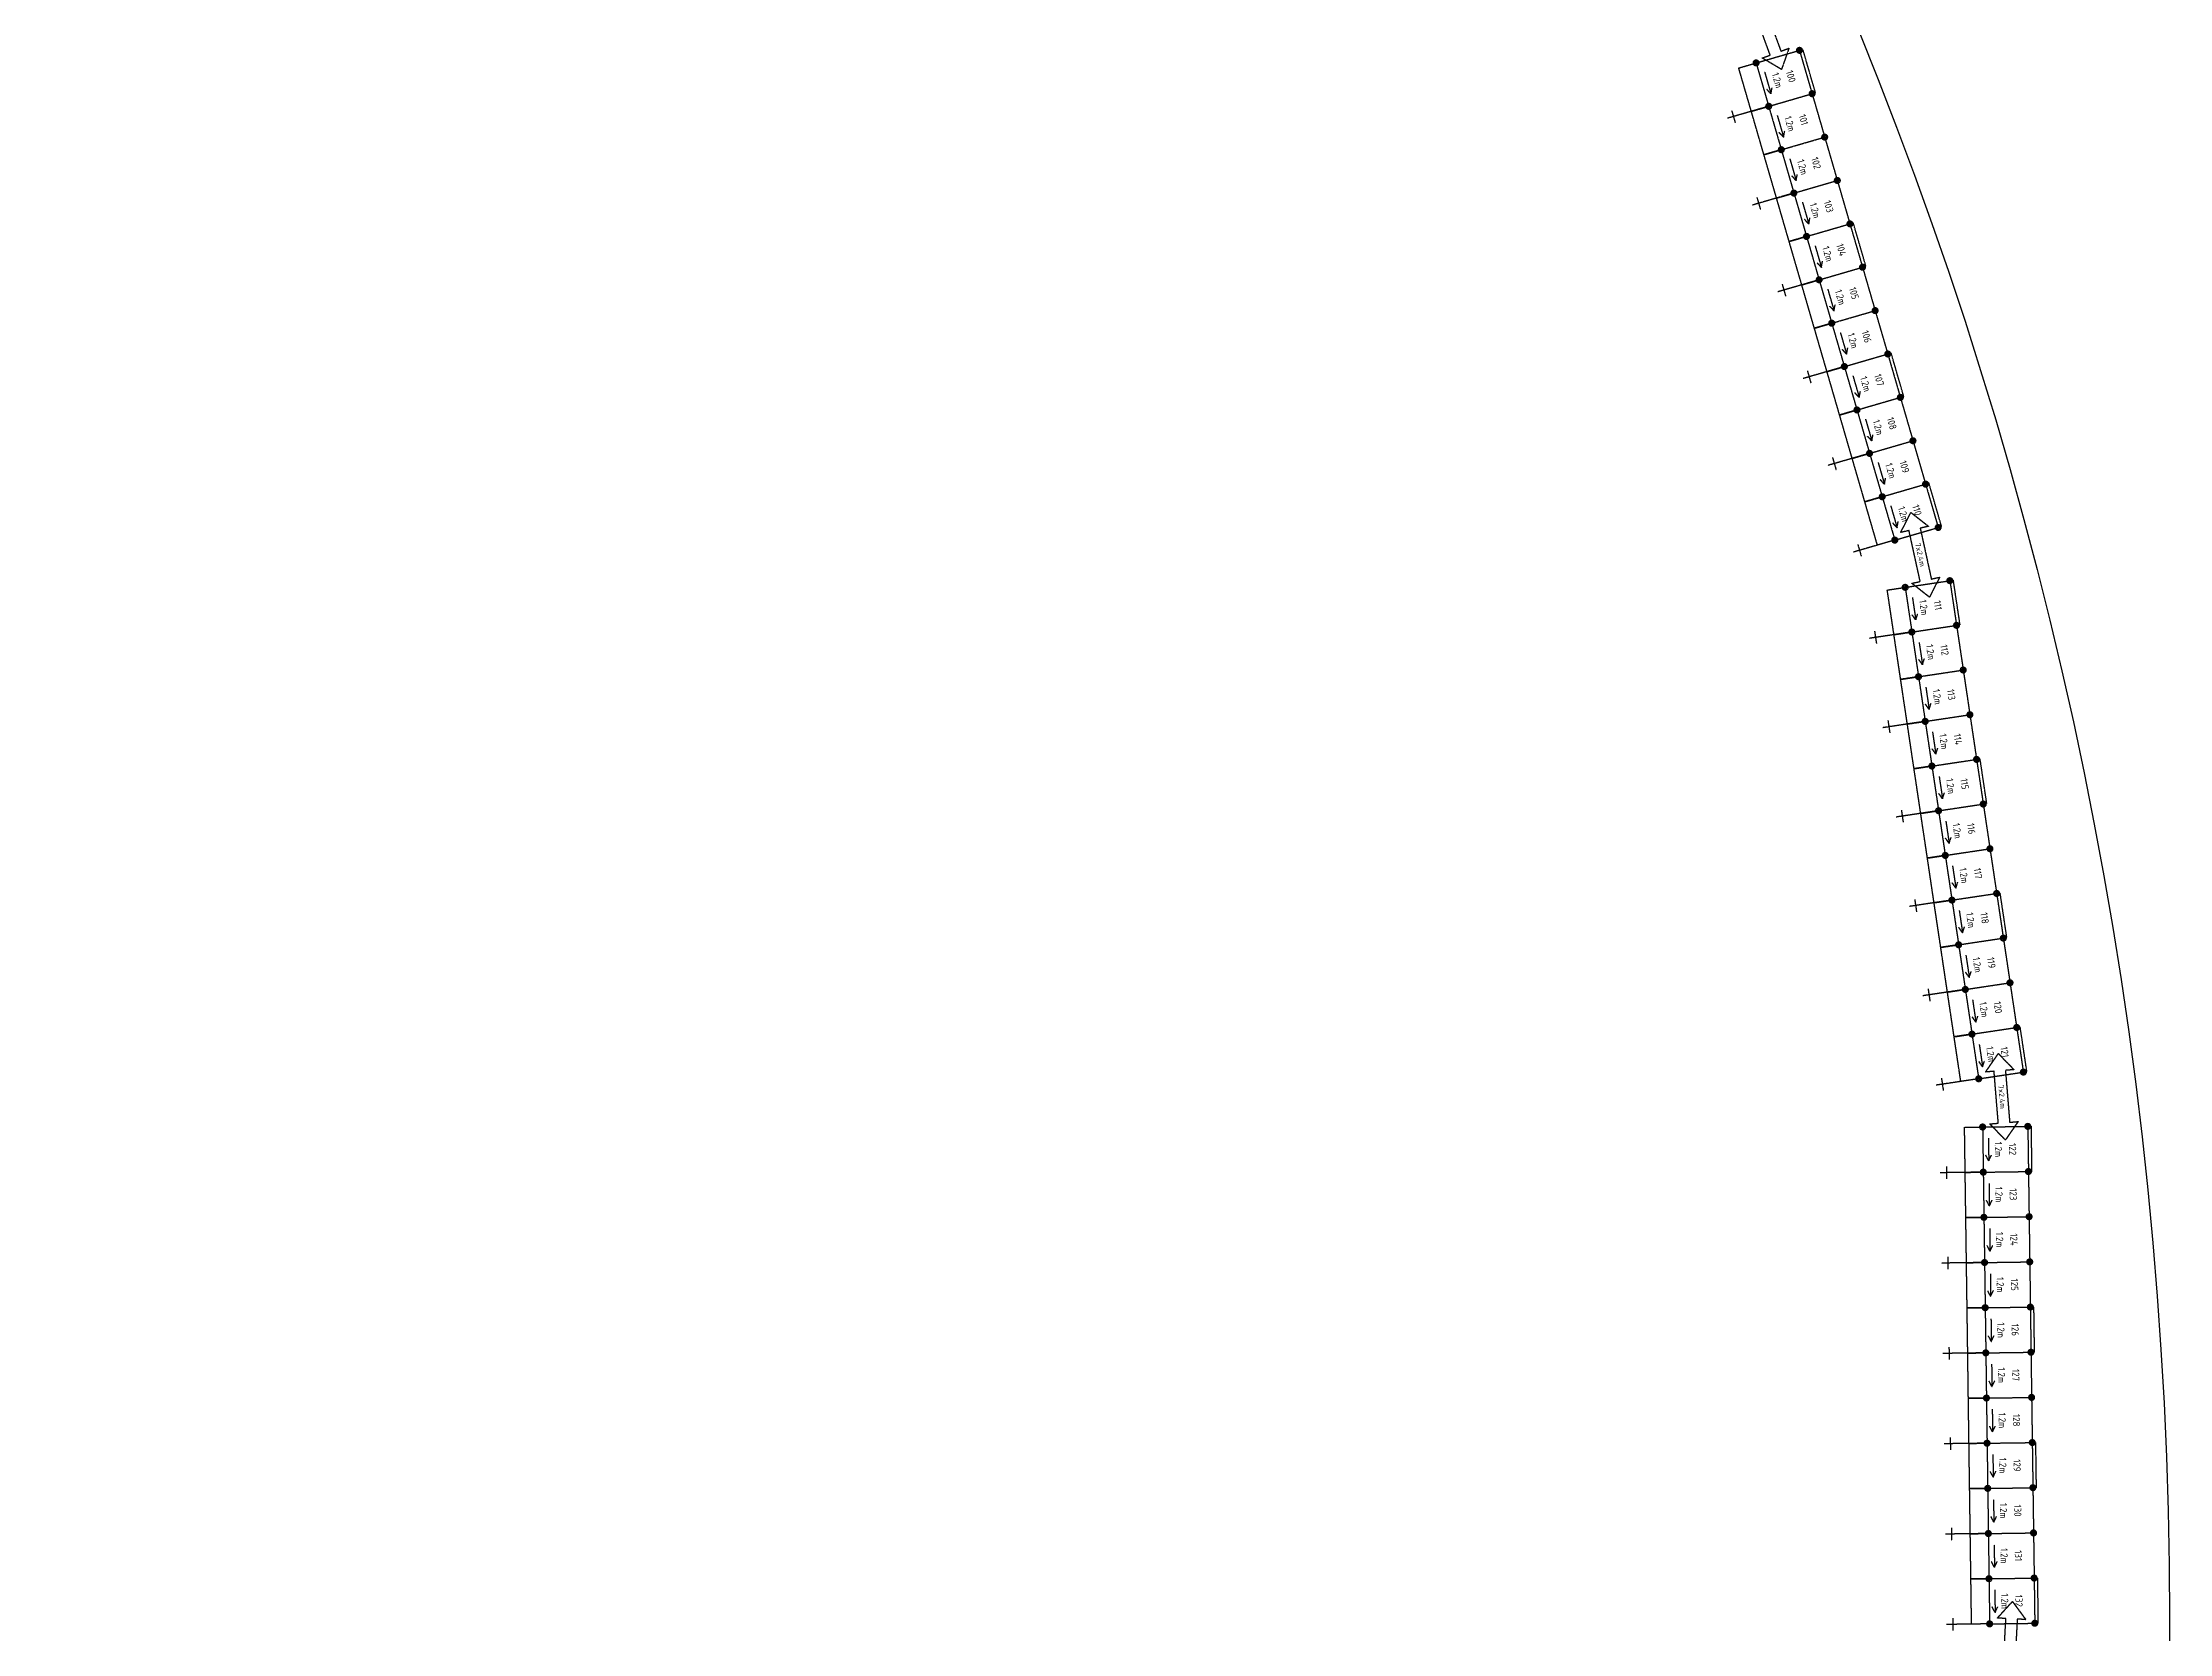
# Model space of a CAD drawing. Header units: millimetres. Extents: x -104667 to 131446, y -104429 to 134339.
# Drawn here: x 71659 to 131446, y 13225 to 57951 of the extents above; entities that cross this region are included whole.
import ezdxf
from ezdxf.enums import TextEntityAlignment as Align

# ---------------------------------------------------------------- set-up
doc = ezdxf.new("R2010")
doc.units = ezdxf.units.MM
doc.linetypes.add('KwikScaf_DASHED', pattern=[3.75, 2.5, -1.25])
doc.linetypes.add('KwikScaf_Line', pattern=[1, 1, 0])
doc.layers.get('0').update_dxf_attribs({"linetype": 'CONTINUOUS'})
doc.layers.add('KwikScaf Schematic', color=7, linetype='CONTINUOUS')
doc.styles.add('KwikScaf ISO', font='isocp.shx')

msp = doc.modelspace()

# ---------------------------------------------------------------- linework, layer by layer
msp.add_circle((13389, 13628), 118057)
at = {"layer": 'KwikScaf Schematic', "color": 3, "linetype": 'KwikScaf_Line'}
for p, q in [((120223, 57598), (119720, 58973)), ((120021, 59082), (120523, 57708)), ((119997, 57516), (120223, 57598)), ((120540, 57195), (119997, 57516)), ((120523, 57708), (120749, 57791)), ((120749, 57791), (120540, 57195)), ((123892, 44178), (124178, 44740)), ((124178, 44740), (124673, 44350)), ((124673, 44350), (124439, 44298)), ((124439, 44298), (124752, 42869)), ((124126, 44230), (123892, 44178)), ((124439, 42801), (124126, 44230)), ((124205, 42749), (124439, 42801)), ((124700, 42358), (124205, 42749)), ((124986, 42921), (124700, 42358)), ((124752, 42869), (124986, 42921)), ((126277, 29010), (126636, 29529)), ((126636, 29529), (127074, 29075)), ((126516, 29029), (126277, 29010)), ((126635, 27571), (126516, 29029)), ((127074, 29075), (126835, 29055)), ((126835, 29055), (126954, 27597)), ((126396, 27551), (126635, 27571)), ((126835, 27098), (126396, 27551)), ((127193, 27617), (126835, 27098)), ((126954, 27597), (127193, 27617)), ((126608, 13658), (127033, 14124)), ((127033, 14124), (127407, 13616)), ((126848, 13645), (126608, 13658)), ((126770, 12185), (126848, 13645)), ((127167, 13629), (127090, 12168)), ((127407, 13616), (127167, 13629))]:
    msp.add_line(p, q, dxfattribs=at)
at = {"layer": 'KwikScaf Schematic', "color": 1, "linetype": 'KwikScaf_Line'}
for p, q in [((119826, 57378), (121045, 57732)), ((121045, 57732), (121400, 56513)), ((119338, 57236), (119826, 57378)), ((119693, 56017), (119338, 57236)), ((119826, 57378), (120180, 56158)), ((120067, 57117), (120244, 56508)), ((120244, 56508), (120124, 56638)), ((120180, 56158), (121400, 56513)), ((120244, 56508), (120276, 56682)), ((121400, 56513), (121754, 55293)), ((119693, 56017), (119020, 55821)), ((119140, 56038), (119237, 55702)), ((120180, 56158), (119693, 56017)), ((119693, 56017), (120180, 56158)), ((120047, 54797), (119693, 56017)), ((120180, 56158), (120535, 54939)), ((120422, 55898), (120599, 55288)), ((120599, 55288), (120478, 55418)), ((120535, 54939), (121754, 55293)), ((120599, 55288), (120631, 55463)), ((121754, 55293), (122109, 54074)), ((120535, 54939), (120047, 54797)), ((120047, 54797), (120535, 54939)), ((120402, 53578), (120047, 54797)), ((120535, 54939), (120889, 53719)), ((120776, 54678), (120953, 54068)), ((120953, 54068), (120833, 54199)), ((120889, 53719), (122109, 54074)), ((120953, 54068), (120985, 54243)), ((122109, 54074), (122463, 52854)), ((120402, 53578), (119729, 53382)), ((119849, 53599), (119946, 53263)), ((120889, 53719), (120402, 53578)), ((120402, 53578), (120889, 53719)), ((120756, 52358), (120402, 53578)), ((120889, 53719), (121244, 52500)), ((121130, 53459), (121308, 52849)), ((121308, 52849), (121187, 52979)), ((121244, 52500), (122463, 52854)), ((121308, 52849), (121340, 53024)), ((122463, 52854), (122818, 51635)), ((121244, 52500), (120756, 52358)), ((120756, 52358), (121244, 52500)), ((121111, 51138), (120756, 52358)), ((121244, 52500), (121598, 51280)), ((121485, 52239), (121662, 51629)), ((121662, 51629), (121542, 51760)), ((121598, 51280), (122818, 51635)), ((121662, 51629), (121694, 51804)), ((122818, 51635), (123172, 50415)), ((121111, 51138), (120438, 50943)), ((120558, 51160), (120655, 50824)), ((121598, 51280), (121111, 51138)), ((121111, 51138), (121598, 51280)), ((121465, 49919), (121111, 51138)), ((121598, 51280), (121953, 50061)), ((121839, 51020), (122017, 50410)), ((122017, 50410), (121896, 50540)), ((121953, 50061), (123172, 50415)), ((122017, 50410), (122049, 50585)), ((123172, 50415), (123527, 49196)), ((121953, 50061), (121465, 49919)), ((121465, 49919), (121953, 50061)), ((121820, 48699), (121465, 49919)), ((121953, 50061), (122307, 48841)), ((122194, 49800), (122371, 49190)), ((122371, 49190), (122251, 49321)), ((122307, 48841), (123527, 49196)), ((122371, 49190), (122403, 49365)), ((123527, 49196), (123881, 47976)), ((121820, 48699), (121147, 48504)), ((121267, 48721), (121364, 48385)), ((122307, 48841), (121820, 48699)), ((121820, 48699), (122307, 48841)), ((122174, 47480), (121820, 48699)), ((122307, 48841), (122662, 47622)), ((122548, 48581), (122726, 47971)), ((122726, 47971), (122605, 48101)), ((122662, 47622), (123881, 47976)), ((122726, 47971), (122758, 48145)), ((123881, 47976), (124236, 46757)), ((122662, 47622), (122174, 47480)), ((122174, 47480), (122662, 47622)), ((122528, 46260), (122174, 47480)), ((122662, 47622), (123016, 46402)), ((122903, 47361), (123080, 46751)), ((123080, 46751), (122960, 46882)), ((123016, 46402), (124236, 46757)), ((123080, 46751), (123112, 46926)), ((124236, 46757), (124590, 45537)), ((122528, 46260), (121856, 46065)), ((121975, 46282), (122073, 45946)), ((123016, 46402), (122528, 46260)), ((122528, 46260), (123016, 46402)), ((122883, 45041), (122528, 46260)), ((123016, 46402), (123371, 45183)), ((123257, 46142), (123435, 45532)), ((123435, 45532), (123314, 45662)), ((123371, 45183), (124590, 45537)), ((123435, 45532), (123466, 45706)), ((124590, 45537), (124945, 44318)), ((123371, 45183), (122883, 45041)), ((122883, 45041), (123371, 45183)), ((123237, 43821), (122883, 45041)), ((123371, 45183), (123725, 43963)), ((123612, 44922), (123789, 44312)), ((123789, 44312), (123669, 44443)), ((123725, 43963), (124945, 44318)), ((123789, 44312), (123821, 44487)), ((123237, 43821), (122565, 43626)), ((122684, 43843), (122782, 43507)), ((123725, 43963), (123237, 43821)), ((123514, 42560), (124017, 42635)), ((123702, 41304), (123514, 42560)), ((124017, 42635), (125273, 42823)), ((124017, 42635), (124205, 41379)), ((125273, 42823), (125461, 41567)), ((124315, 41717), (124213, 41862)), ((124221, 42345), (124315, 41717)), ((124315, 41717), (124370, 41885)), ((123702, 41304), (123010, 41200)), ((123157, 41399), (123209, 41053)), ((124205, 41379), (123702, 41304)), ((123702, 41304), (124205, 41379)), ((123890, 40048), (123702, 41304)), ((124205, 41379), (125461, 41567)), ((124205, 41379), (124393, 40123)), ((125461, 41567), (125649, 40311)), ((124409, 41089), (124503, 40461)), ((124393, 40123), (123890, 40048)), ((123890, 40048), (124393, 40123)), ((124393, 40123), (125649, 40311)), ((124393, 40123), (124580, 38867)), ((124503, 40461), (124401, 40606)), ((124503, 40461), (124558, 40629)), ((125649, 40311), (125836, 39055)), ((124078, 38792), (123890, 40048)), ((124597, 39833), (124690, 39204)), ((123533, 38887), (123585, 38541)), ((124580, 38867), (124078, 38792)), ((124078, 38792), (124580, 38867)), ((124580, 38867), (125836, 39055)), ((124580, 38867), (124768, 37611)), ((124690, 39204), (124588, 39350)), ((124690, 39204), (124745, 39373)), ((125836, 39055), (126024, 37799)), ((124078, 38792), (123386, 38688)), ((124266, 37536), (124078, 38792)), ((124784, 38576), (124878, 37948)), ((124768, 37611), (126024, 37799)), ((124878, 37948), (124776, 38094)), ((124878, 37948), (124933, 38117)), ((126024, 37799), (126212, 36543)), ((124768, 37611), (124266, 37536)), ((124266, 37536), (124768, 37611)), ((124454, 36280), (124266, 37536)), ((124768, 37611), (124956, 36355)), ((124972, 37320), (125066, 36692)), ((124956, 36355), (126212, 36543)), ((125066, 36692), (124964, 36838)), ((125066, 36692), (125121, 36861)), ((126212, 36543), (126400, 35287)), ((124454, 36280), (123761, 36176)), ((123909, 36375), (123960, 36029)), ((124956, 36355), (124454, 36280)), ((124454, 36280), (124956, 36355)), ((124642, 35024), (124454, 36280)), ((124956, 36355), (125144, 35099)), ((125160, 36064), (125254, 35436)), ((125144, 35099), (126400, 35287)), ((125254, 35436), (125152, 35582)), ((125254, 35436), (125309, 35605)), ((126400, 35287), (126588, 34031)), ((125144, 35099), (124642, 35024)), ((124642, 35024), (125144, 35099)), ((124829, 33768), (124642, 35024)), ((125144, 35099), (125332, 33843)), ((125348, 34808), (125442, 34180)), ((125442, 34180), (125340, 34326)), ((125442, 34180), (125497, 34349)), ((124829, 33768), (124137, 33664)), ((124284, 33863), (124336, 33517)), ((125332, 33843), (124829, 33768)), ((124829, 33768), (125332, 33843)), ((125017, 32512), (124829, 33768)), ((125332, 33843), (126588, 34031)), ((125332, 33843), (125520, 32587)), ((125536, 33552), (125630, 32924)), ((126588, 34031), (126776, 32775)), ((125630, 32924), (125528, 33070)), ((125630, 32924), (125685, 33093)), ((125520, 32587), (125017, 32512)), ((125017, 32512), (125520, 32587)), ((125205, 31256), (125017, 32512)), ((125520, 32587), (126776, 32775)), ((125520, 32587), (125708, 31331)), ((125724, 32296), (125818, 31668)), ((126776, 32775), (126964, 31519)), ((125818, 31668), (125716, 31814)), ((125818, 31668), (125873, 31837)), ((125205, 31256), (124513, 31152)), ((124660, 31351), (124712, 31005)), ((125708, 31331), (125205, 31256)), ((125205, 31256), (125708, 31331)), ((125393, 30000), (125205, 31256)), ((125708, 31331), (126964, 31519)), ((125708, 31331), (125895, 30075)), ((126964, 31519), (127151, 30263)), ((126005, 30412), (125903, 30558)), ((125912, 31040), (126005, 30412)), ((126005, 30412), (126060, 30581)), ((125895, 30075), (125393, 30000)), ((125393, 30000), (125895, 30075)), ((125581, 28744), (125393, 30000)), ((125895, 30075), (127151, 30263)), ((125895, 30075), (126083, 28819)), ((127151, 30263), (127339, 29007)), ((126193, 29156), (126091, 29302)), ((126099, 29784), (126193, 29156)), ((126193, 29156), (126248, 29325)), ((125581, 28744), (124889, 28640)), ((125036, 28839), (125088, 28493)), ((126083, 28819), (125581, 28744)), ((126083, 28819), (127339, 29007)), ((125686, 27457), (126194, 27464)), ((125704, 26187), (125686, 27457)), ((126194, 27464), (127464, 27482)), ((126194, 27464), (126212, 26194)), ((126358, 27148), (126366, 26513)), ((127464, 27482), (127482, 26212)), ((125177, 26354), (125182, 26004)), ((126366, 26513), (126285, 26671)), ((126366, 26513), (126444, 26673)), ((125704, 26187), (125004, 26177)), ((126212, 26194), (125704, 26187)), ((125704, 26187), (126212, 26194)), ((125722, 24917), (125704, 26187)), ((126212, 26194), (127482, 26212)), ((126212, 26194), (126230, 24924)), ((126375, 25879), (126384, 25244)), ((127482, 26212), (127500, 24942)), ((126384, 25244), (126303, 25401)), ((126384, 25244), (126461, 25403)), ((126230, 24924), (125722, 24917)), ((125722, 24917), (126230, 24924)), ((125740, 23647), (125722, 24917)), ((126230, 24924), (127500, 24942)), ((126230, 24924), (126248, 23654)), ((126393, 24609), (126402, 23974)), ((127500, 24942), (127518, 23672)), ((126402, 23974), (126321, 24131)), ((126402, 23974), (126479, 24134)), ((125740, 23647), (125040, 23637)), ((125212, 23815), (125217, 23465)), ((126248, 23654), (125740, 23647)), ((125740, 23647), (126248, 23654)), ((125758, 22377), (125740, 23647)), ((126248, 23654), (127518, 23672)), ((126248, 23654), (126266, 22384)), ((126411, 23339), (126420, 22704)), ((127518, 23672), (127536, 22402)), ((126420, 22704), (126338, 22861)), ((126420, 22704), (126497, 22864)), ((126266, 22384), (125758, 22377)), ((125758, 22377), (126266, 22384)), ((125776, 21107), (125758, 22377)), ((126266, 22384), (127536, 22402)), ((126266, 22384), (126284, 21114)), ((127536, 22402), (127553, 21132)), ((126438, 21434), (126356, 21592)), ((126429, 22069), (126438, 21434)), ((126438, 21434), (126515, 21594)), ((125776, 21107), (125076, 21097)), ((125248, 21275), (125253, 20925)), ((126284, 21114), (125776, 21107)), ((125776, 21107), (126284, 21114)), ((125793, 19837), (125776, 21107)), ((126284, 21114), (127553, 21132)), ((126284, 21114), (126301, 19844)), ((127553, 21132), (127571, 19862)), ((126447, 20799), (126456, 20164)), ((126301, 19844), (125793, 19837)), ((125793, 19837), (126301, 19844)), ((125811, 18567), (125793, 19837)), ((126301, 19844), (127571, 19862)), ((126301, 19844), (126319, 18575)), ((126456, 20164), (126374, 20322)), ((126456, 20164), (126533, 20324)), ((127571, 19862), (127589, 18592)), ((126465, 19529), (126474, 18894)), ((125811, 18567), (125111, 18558)), ((125284, 18735), (125289, 18385)), ((126319, 18575), (125811, 18567)), ((125811, 18567), (126319, 18575)), ((125829, 17298), (125811, 18567)), ((126319, 18575), (127589, 18592)), ((126319, 18575), (126337, 17305)), ((126474, 18894), (126392, 19052)), ((126474, 18894), (126551, 19054)), ((127589, 18592), (127607, 17323)), ((126482, 18259), (126491, 17624)), ((126491, 17624), (126410, 17782)), ((126491, 17624), (126568, 17784)), ((126337, 17305), (125829, 17298)), ((125829, 17298), (126337, 17305)), ((125847, 16028), (125829, 17298)), ((126337, 17305), (127607, 17323)), ((126337, 17305), (126355, 16035)), ((126500, 16989), (126509, 16354)), ((127607, 17323), (127625, 16053)), ((125320, 16195), (125324, 15845)), ((126509, 16354), (126428, 16512)), ((126509, 16354), (126586, 16514)), ((125847, 16028), (125147, 16018)), ((126355, 16035), (125847, 16028)), ((125847, 16028), (126355, 16035)), ((125865, 14758), (125847, 16028)), ((126355, 16035), (127625, 16053)), ((126355, 16035), (126373, 14765)), ((126518, 15720), (126527, 15085)), ((127625, 16053), (127643, 14783)), ((126527, 15085), (126445, 15242)), ((126527, 15085), (126604, 15244)), ((126373, 14765), (125865, 14758)), ((125865, 14758), (126373, 14765)), ((125883, 13488), (125865, 14758)), ((126373, 14765), (127643, 14783)), ((126373, 14765), (126391, 13495)), ((126536, 14450), (126545, 13815)), ((127643, 14783), (127660, 13513)), ((126545, 13815), (126463, 13972)), ((126545, 13815), (126622, 13975)), ((125883, 13488), (125183, 13478)), ((125355, 13656), (125360, 13306)), ((126391, 13495), (125883, 13488)), ((126391, 13495), (127660, 13513))]:
    msp.add_line(p, q, dxfattribs=at)
at = {"layer": 'KwikScaf Schematic', "color": 1, "linetype": 'KwikScaf_DASHED'}
for p, q in [((121496, 56541), (121142, 57760)), ((122914, 51663), (122559, 52882)), ((123977, 48004), (123623, 49224)), ((125041, 44345), (124686, 45565)), ((125560, 41582), (125372, 42838)), ((126311, 36558), (126123, 37814)), ((126875, 32789), (126687, 34046)), ((127438, 29021), (127250, 30277)), ((127582, 26213), (127564, 27483)), ((127653, 21134), (127636, 22403)), ((127707, 17324), (127689, 18594)), ((127760, 13514), (127743, 14784))]:
    msp.add_line(p, q, dxfattribs=at)
at = {"layer": 'KwikScaf Schematic', "color": 1, "linetype": 'KwikScaf_Line', "const_width": 100}
for points in [[(119874, 57392, -0.198912), (119870, 57354, -0.198912), (119840, 57330, -0.198912), (119802, 57334, -0.198912), (119778, 57364, -0.198912), (119782, 57402, -0.198912), (119812, 57426, -0.198912), (119850, 57422, -0.198912)], [(121093, 57746, -0.198912), (121089, 57708, -0.198912), (121059, 57684, -0.198912), (121021, 57689, -0.198912), (120997, 57718, -0.198912), (121002, 57756, -0.198912), (121032, 57780, -0.198912), (121070, 57776, -0.198912)], [(120228, 56172, -0.198912), (120224, 56134, -0.198912), (120194, 56110, -0.198912), (120156, 56115, -0.198912), (120132, 56144, -0.198912), (120137, 56182, -0.198912), (120166, 56206, -0.198912), (120205, 56202, -0.198912)], [(120228, 56172, -0.198912), (120224, 56134, -0.198912), (120194, 56110, -0.198912), (120156, 56115, -0.198912), (120132, 56144, -0.198912), (120137, 56182, -0.198912), (120166, 56206, -0.198912), (120205, 56202, -0.198912)], [(121448, 56527, -0.198912), (121444, 56489, -0.198912), (121414, 56465, -0.198912), (121376, 56469, -0.198912), (121352, 56499, -0.198912), (121356, 56537, -0.198912), (121386, 56561, -0.198912), (121424, 56557, -0.198912)], [(121448, 56527, -0.198912), (121444, 56489, -0.198912), (121414, 56465, -0.198912), (121376, 56469, -0.198912), (121352, 56499, -0.198912), (121356, 56537, -0.198912), (121386, 56561, -0.198912), (121424, 56557, -0.198912)], [(120583, 54953, -0.198912), (120579, 54915, -0.198912), (120549, 54891, -0.198912), (120511, 54895, -0.198912), (120487, 54925, -0.198912), (120491, 54963, -0.198912), (120521, 54987, -0.198912), (120559, 54983, -0.198912)], [(120583, 54953, -0.198912), (120579, 54915, -0.198912), (120549, 54891, -0.198912), (120511, 54895, -0.198912), (120487, 54925, -0.198912), (120491, 54963, -0.198912), (120521, 54987, -0.198912), (120559, 54983, -0.198912)], [(121802, 55307, -0.198912), (121798, 55269, -0.198912), (121768, 55245, -0.198912), (121730, 55249, -0.198912), (121706, 55279, -0.198912), (121711, 55317, -0.198912), (121740, 55341, -0.198912), (121779, 55337, -0.198912)], [(121802, 55307, -0.198912), (121798, 55269, -0.198912), (121768, 55245, -0.198912), (121730, 55249, -0.198912), (121706, 55279, -0.198912), (121711, 55317, -0.198912), (121740, 55341, -0.198912), (121779, 55337, -0.198912)], [(120937, 53733, -0.198912), (120933, 53695, -0.198912), (120903, 53671, -0.198912), (120865, 53675, -0.198912), (120841, 53705, -0.198912), (120846, 53743, -0.198912), (120875, 53767, -0.198912), (120913, 53763, -0.198912)], [(120937, 53733, -0.198912), (120933, 53695, -0.198912), (120903, 53671, -0.198912), (120865, 53675, -0.198912), (120841, 53705, -0.198912), (120846, 53743, -0.198912), (120875, 53767, -0.198912), (120913, 53763, -0.198912)], [(122157, 54088, -0.198912), (122153, 54050, -0.198912), (122123, 54026, -0.198912), (122085, 54030, -0.198912), (122061, 54060, -0.198912), (122065, 54098, -0.198912), (122095, 54122, -0.198912), (122133, 54118, -0.198912)], [(122157, 54088, -0.198912), (122153, 54050, -0.198912), (122123, 54026, -0.198912), (122085, 54030, -0.198912), (122061, 54060, -0.198912), (122065, 54098, -0.198912), (122095, 54122, -0.198912), (122133, 54118, -0.198912)], [(122511, 52868, -0.198912), (122507, 52830, -0.198912), (122477, 52806, -0.198912), (122439, 52810, -0.198912), (122415, 52840, -0.198912), (122420, 52878, -0.198912), (122449, 52902, -0.198912), (122487, 52898, -0.198912)], [(122511, 52868, -0.198912), (122507, 52830, -0.198912), (122477, 52806, -0.198912), (122439, 52810, -0.198912), (122415, 52840, -0.198912), (122420, 52878, -0.198912), (122449, 52902, -0.198912), (122487, 52898, -0.198912)], [(121292, 52514, -0.198912), (121288, 52476, -0.198912), (121258, 52452, -0.198912), (121220, 52456, -0.198912), (121196, 52486, -0.198912), (121200, 52524, -0.198912), (121230, 52548, -0.198912), (121268, 52544, -0.198912)], [(121292, 52514, -0.198912), (121288, 52476, -0.198912), (121258, 52452, -0.198912), (121220, 52456, -0.198912), (121196, 52486, -0.198912), (121200, 52524, -0.198912), (121230, 52548, -0.198912), (121268, 52544, -0.198912)], [(122866, 51649, -0.198912), (122862, 51611, -0.198912), (122832, 51587, -0.198912), (122794, 51591, -0.198912), (122770, 51621, -0.198912), (122774, 51659, -0.198912), (122804, 51683, -0.198912), (122842, 51679, -0.198912)], [(122866, 51649, -0.198912), (122862, 51611, -0.198912), (122832, 51587, -0.198912), (122794, 51591, -0.198912), (122770, 51621, -0.198912), (122774, 51659, -0.198912), (122804, 51683, -0.198912), (122842, 51679, -0.198912)], [(121646, 51294, -0.198912), (121642, 51256, -0.198912), (121612, 51232, -0.198912), (121574, 51236, -0.198912), (121550, 51266, -0.198912), (121555, 51304, -0.198912), (121584, 51328, -0.198912), (121622, 51324, -0.198912)], [(121646, 51294, -0.198912), (121642, 51256, -0.198912), (121612, 51232, -0.198912), (121574, 51236, -0.198912), (121550, 51266, -0.198912), (121555, 51304, -0.198912), (121584, 51328, -0.198912), (121622, 51324, -0.198912)], [(123220, 50429, -0.198912), (123216, 50391, -0.198912), (123186, 50367, -0.198912), (123148, 50371, -0.198912), (123124, 50401, -0.198912), (123129, 50439, -0.198912), (123158, 50463, -0.198912), (123196, 50459, -0.198912)], [(123220, 50429, -0.198912), (123216, 50391, -0.198912), (123186, 50367, -0.198912), (123148, 50371, -0.198912), (123124, 50401, -0.198912), (123129, 50439, -0.198912), (123158, 50463, -0.198912), (123196, 50459, -0.198912)], [(122001, 50075, -0.198912), (121997, 50037, -0.198912), (121967, 50013, -0.198912), (121929, 50017, -0.198912), (121905, 50047, -0.198912), (121909, 50085, -0.198912), (121939, 50109, -0.198912), (121977, 50105, -0.198912)], [(122001, 50075, -0.198912), (121997, 50037, -0.198912), (121967, 50013, -0.198912), (121929, 50017, -0.198912), (121905, 50047, -0.198912), (121909, 50085, -0.198912), (121939, 50109, -0.198912), (121977, 50105, -0.198912)], [(123575, 49210, -0.198912), (123571, 49172, -0.198912), (123541, 49148, -0.198912), (123503, 49152, -0.198912), (123479, 49182, -0.198912), (123483, 49220, -0.198912), (123513, 49244, -0.198912), (123551, 49239, -0.198912)], [(123575, 49210, -0.198912), (123571, 49172, -0.198912), (123541, 49148, -0.198912), (123503, 49152, -0.198912), (123479, 49182, -0.198912), (123483, 49220, -0.198912), (123513, 49244, -0.198912), (123551, 49239, -0.198912)], [(122355, 48855, -0.198912), (122351, 48817, -0.198912), (122321, 48793, -0.198912), (122283, 48797, -0.198912), (122259, 48827, -0.198912), (122263, 48865, -0.198912), (122293, 48889, -0.198912), (122331, 48885, -0.198912)], [(122355, 48855, -0.198912), (122351, 48817, -0.198912), (122321, 48793, -0.198912), (122283, 48797, -0.198912), (122259, 48827, -0.198912), (122263, 48865, -0.198912), (122293, 48889, -0.198912), (122331, 48885, -0.198912)], [(123929, 47990, -0.198912), (123925, 47952, -0.198912), (123895, 47928, -0.198912), (123857, 47932, -0.198912), (123833, 47962, -0.198912), (123838, 48000, -0.198912), (123867, 48024, -0.198912), (123905, 48020, -0.198912)], [(123929, 47990, -0.198912), (123925, 47952, -0.198912), (123895, 47928, -0.198912), (123857, 47932, -0.198912), (123833, 47962, -0.198912), (123838, 48000, -0.198912), (123867, 48024, -0.198912), (123905, 48020, -0.198912)], [(122710, 47636, -0.198912), (122706, 47598, -0.198912), (122676, 47574, -0.198912), (122638, 47578, -0.198912), (122614, 47608, -0.198912), (122618, 47646, -0.198912), (122648, 47670, -0.198912), (122686, 47665, -0.198912)], [(122710, 47636, -0.198912), (122706, 47598, -0.198912), (122676, 47574, -0.198912), (122638, 47578, -0.198912), (122614, 47608, -0.198912), (122618, 47646, -0.198912), (122648, 47670, -0.198912), (122686, 47665, -0.198912)], [(124284, 46771, -0.198912), (124280, 46733, -0.198912), (124250, 46709, -0.198912), (124212, 46713, -0.198912), (124188, 46743, -0.198912), (124192, 46781, -0.198912), (124222, 46805, -0.198912), (124260, 46800, -0.198912)], [(124284, 46771, -0.198912), (124280, 46733, -0.198912), (124250, 46709, -0.198912), (124212, 46713, -0.198912), (124188, 46743, -0.198912), (124192, 46781, -0.198912), (124222, 46805, -0.198912), (124260, 46800, -0.198912)], [(123064, 46416, -0.198912), (123060, 46378, -0.198912), (123030, 46354, -0.198912), (122992, 46358, -0.198912), (122968, 46388, -0.198912), (122972, 46426, -0.198912), (123002, 46450, -0.198912), (123040, 46446, -0.198912)], [(123064, 46416, -0.198912), (123060, 46378, -0.198912), (123030, 46354, -0.198912), (122992, 46358, -0.198912), (122968, 46388, -0.198912), (122972, 46426, -0.198912), (123002, 46450, -0.198912), (123040, 46446, -0.198912)], [(124638, 45551, -0.198912), (124634, 45513, -0.198912), (124604, 45489, -0.198912), (124566, 45493, -0.198912), (124542, 45523, -0.198912), (124546, 45561, -0.198912), (124576, 45585, -0.198912), (124614, 45581, -0.198912)], [(124638, 45551, -0.198912), (124634, 45513, -0.198912), (124604, 45489, -0.198912), (124566, 45493, -0.198912), (124542, 45523, -0.198912), (124546, 45561, -0.198912), (124576, 45585, -0.198912), (124614, 45581, -0.198912)], [(123419, 45197, -0.198912), (123415, 45159, -0.198912), (123385, 45135, -0.198912), (123347, 45139, -0.198912), (123323, 45169, -0.198912), (123327, 45207, -0.198912), (123357, 45231, -0.198912), (123395, 45226, -0.198912)], [(123419, 45197, -0.198912), (123415, 45159, -0.198912), (123385, 45135, -0.198912), (123347, 45139, -0.198912), (123323, 45169, -0.198912), (123327, 45207, -0.198912), (123357, 45231, -0.198912), (123395, 45226, -0.198912)], [(124993, 44332, -0.198912), (124989, 44293, -0.198912), (124959, 44270, -0.198912), (124921, 44274, -0.198912), (124897, 44304, -0.198912), (124901, 44342, -0.198912), (124931, 44366, -0.198912), (124969, 44361, -0.198912)], [(123773, 43977, -0.198912), (123769, 43939, -0.198912), (123739, 43915, -0.198912), (123701, 43919, -0.198912), (123677, 43949, -0.198912), (123681, 43987, -0.198912), (123711, 44011, -0.198912), (123749, 44007, -0.198912)], [(124066, 42642, -0.198912), (124057, 42605, -0.198912), (124024, 42586, -0.198912), (123987, 42595, -0.198912), (123967, 42628, -0.198912), (123977, 42665, -0.198912), (124009, 42685, -0.198912), (124047, 42675, -0.198912)], [(124254, 41386, -0.198912), (124245, 41349, -0.198912), (124212, 41330, -0.198912), (124175, 41339, -0.198912), (124155, 41372, -0.198912), (124165, 41409, -0.198912), (124197, 41429, -0.198912), (124234, 41419, -0.198912)], [(125510, 41574, -0.198912), (125501, 41537, -0.198912), (125468, 41517, -0.198912), (125431, 41527, -0.198912), (125411, 41560, -0.198912), (125421, 41597, -0.198912), (125453, 41616, -0.198912), (125490, 41607, -0.198912)], [(124442, 40130, -0.198912), (124433, 40093, -0.198912), (124400, 40074, -0.198912), (124363, 40083, -0.198912), (124343, 40116, -0.198912), (124352, 40153, -0.198912), (124385, 40172, -0.198912), (124422, 40163, -0.198912)], [(125698, 40318, -0.198912), (125689, 40281, -0.198912), (125656, 40261, -0.198912), (125619, 40271, -0.198912), (125599, 40303, -0.198912), (125608, 40341, -0.198912), (125641, 40360, -0.198912), (125678, 40351, -0.198912)], [(124630, 38874, -0.198912), (124621, 38837, -0.198912), (124588, 38818, -0.198912), (124551, 38827, -0.198912), (124531, 38860, -0.198912), (124540, 38897, -0.198912), (124573, 38916, -0.198912), (124610, 38907, -0.198912)], [(125886, 39062, -0.198912), (125877, 39025, -0.198912), (125844, 39005, -0.198912), (125807, 39015, -0.198912), (125787, 39047, -0.198912), (125796, 39085, -0.198912), (125829, 39104, -0.198912), (125866, 39095, -0.198912)], [(124818, 37618, -0.198912), (124808, 37581, -0.198912), (124776, 37562, -0.198912), (124739, 37571, -0.198912), (124719, 37604, -0.198912), (124728, 37641, -0.198912), (124761, 37660, -0.198912), (124798, 37651, -0.198912)], [(126074, 37806, -0.198912), (126065, 37769, -0.198912), (126032, 37749, -0.198912), (125995, 37759, -0.198912), (125975, 37791, -0.198912), (125984, 37829, -0.198912), (126017, 37848, -0.198912), (126054, 37839, -0.198912)], [(126262, 36550, -0.198912), (126252, 36513, -0.198912), (126220, 36493, -0.198912), (126182, 36503, -0.198912), (126163, 36535, -0.198912), (126172, 36573, -0.198912), (126205, 36592, -0.198912), (126242, 36583, -0.198912)], [(125006, 36362, -0.198912), (124996, 36325, -0.198912), (124964, 36305, -0.198912), (124926, 36315, -0.198912), (124907, 36348, -0.198912), (124916, 36385, -0.198912), (124949, 36404, -0.198912), (124986, 36395, -0.198912)], [(126449, 35294, -0.198912), (126440, 35257, -0.198912), (126407, 35237, -0.198912), (126370, 35247, -0.198912), (126351, 35279, -0.198912), (126360, 35317, -0.198912), (126393, 35336, -0.198912), (126430, 35327, -0.198912)], [(125193, 35106, -0.198912), (125184, 35069, -0.198912), (125151, 35049, -0.198912), (125114, 35059, -0.198912), (125095, 35092, -0.198912), (125104, 35129, -0.198912), (125137, 35148, -0.198912), (125174, 35139, -0.198912)], [(126637, 34038, -0.198912), (126628, 34001, -0.198912), (126595, 33981, -0.198912), (126558, 33991, -0.198912), (126538, 34023, -0.198912), (126548, 34060, -0.198912), (126580, 34080, -0.198912), (126618, 34071, -0.198912)], [(125381, 33850, -0.198912), (125372, 33813, -0.198912), (125339, 33793, -0.198912), (125302, 33803, -0.198912), (125282, 33835, -0.198912), (125292, 33873, -0.198912), (125324, 33892, -0.198912), (125362, 33883, -0.198912)], [(125569, 32594, -0.198912), (125560, 32557, -0.198912), (125527, 32537, -0.198912), (125490, 32547, -0.198912), (125470, 32579, -0.198912), (125480, 32617, -0.198912), (125512, 32636, -0.198912), (125549, 32627, -0.198912)], [(126825, 32782, -0.198912), (126816, 32745, -0.198912), (126783, 32725, -0.198912), (126746, 32735, -0.198912), (126726, 32767, -0.198912), (126736, 32804, -0.198912), (126768, 32824, -0.198912), (126805, 32815, -0.198912)], [(125757, 31338, -0.198912), (125748, 31301, -0.198912), (125715, 31281, -0.198912), (125678, 31291, -0.198912), (125658, 31323, -0.198912), (125667, 31361, -0.198912), (125700, 31380, -0.198912), (125737, 31371, -0.198912)], [(127013, 31526, -0.198912), (127004, 31489, -0.198912), (126971, 31469, -0.198912), (126934, 31478, -0.198912), (126914, 31511, -0.198912), (126923, 31548, -0.198912), (126956, 31568, -0.198912), (126993, 31559, -0.198912)], [(125945, 30082, -0.198912), (125936, 30045, -0.198912), (125903, 30025, -0.198912), (125866, 30035, -0.198912), (125846, 30067, -0.198912), (125855, 30105, -0.198912), (125888, 30124, -0.198912), (125925, 30115, -0.198912)], [(127201, 30270, -0.198912), (127192, 30233, -0.198912), (127159, 30213, -0.198912), (127122, 30222, -0.198912), (127102, 30255, -0.198912), (127111, 30292, -0.198912), (127144, 30312, -0.198912), (127181, 30303, -0.198912)], [(127389, 29014, -0.198912), (127380, 28977, -0.198912), (127347, 28957, -0.198912), (127310, 28966, -0.198912), (127290, 28999, -0.198912), (127299, 29036, -0.198912), (127332, 29056, -0.198912), (127369, 29047, -0.198912)], [(126244, 27464, -0.198912), (126230, 27429, -0.198912), (126195, 27414, -0.198912), (126159, 27428, -0.198912), (126144, 27463, -0.198912), (126158, 27499, -0.198912), (126194, 27514, -0.198912), (126229, 27500, -0.198912)], [(127514, 27482, -0.198912), (127500, 27447, -0.198912), (127465, 27432, -0.198912), (127429, 27446, -0.198912), (127414, 27481, -0.198912), (127428, 27516, -0.198912), (127463, 27531, -0.198912), (127499, 27517, -0.198912)], [(127532, 26212, -0.198912), (127518, 26177, -0.198912), (127483, 26162, -0.198912), (127447, 26176, -0.198912), (127432, 26211, -0.198912), (127446, 26246, -0.198912), (127481, 26262, -0.198912), (127517, 26247, -0.198912)], [(127532, 26212, -0.198912), (127518, 26177, -0.198912), (127483, 26162, -0.198912), (127447, 26176, -0.198912), (127432, 26211, -0.198912), (127446, 26246, -0.198912), (127481, 26262, -0.198912), (127517, 26247, -0.198912)], [(126262, 26194, -0.198912), (126248, 26159, -0.198912), (126213, 26144, -0.198912), (126177, 26158, -0.198912), (126162, 26193, -0.198912), (126176, 26229, -0.198912), (126211, 26244, -0.198912), (126247, 26230, -0.198912)], [(126262, 26194, -0.198912), (126248, 26159, -0.198912), (126213, 26144, -0.198912), (126177, 26158, -0.198912), (126162, 26193, -0.198912), (126176, 26229, -0.198912), (126211, 26244, -0.198912), (126247, 26230, -0.198912)], [(126280, 24925, -0.198912), (126266, 24889, -0.198912), (126231, 24874, -0.198912), (126195, 24888, -0.198912), (126180, 24923, -0.198912), (126194, 24959, -0.198912), (126229, 24974, -0.198912), (126265, 24960, -0.198912)], [(126280, 24925, -0.198912), (126266, 24889, -0.198912), (126231, 24874, -0.198912), (126195, 24888, -0.198912), (126180, 24923, -0.198912), (126194, 24959, -0.198912), (126229, 24974, -0.198912), (126265, 24960, -0.198912)], [(127550, 24942, -0.198912), (127536, 24907, -0.198912), (127501, 24892, -0.198912), (127465, 24906, -0.198912), (127450, 24941, -0.198912), (127464, 24977, -0.198912), (127499, 24992, -0.198912), (127535, 24978, -0.198912)], [(127550, 24942, -0.198912), (127536, 24907, -0.198912), (127501, 24892, -0.198912), (127465, 24906, -0.198912), (127450, 24941, -0.198912), (127464, 24977, -0.198912), (127499, 24992, -0.198912), (127535, 24978, -0.198912)], [(126298, 23655, -0.198912), (126284, 23619, -0.198912), (126249, 23604, -0.198912), (126213, 23618, -0.198912), (126198, 23653, -0.198912), (126212, 23689, -0.198912), (126247, 23704, -0.198912), (126283, 23690, -0.198912)], [(126298, 23655, -0.198912), (126284, 23619, -0.198912), (126249, 23604, -0.198912), (126213, 23618, -0.198912), (126198, 23653, -0.198912), (126212, 23689, -0.198912), (126247, 23704, -0.198912), (126283, 23690, -0.198912)], [(127568, 23673, -0.198912), (127554, 23637, -0.198912), (127518, 23622, -0.198912), (127483, 23636, -0.198912), (127468, 23671, -0.198912), (127482, 23707, -0.198912), (127517, 23722, -0.198912), (127553, 23708, -0.198912)], [(127568, 23673, -0.198912), (127554, 23637, -0.198912), (127518, 23622, -0.198912), (127483, 23636, -0.198912), (127468, 23671, -0.198912), (127482, 23707, -0.198912), (127517, 23722, -0.198912), (127553, 23708, -0.198912)], [(126316, 22385, -0.198912), (126302, 22349, -0.198912), (126266, 22334, -0.198912), (126231, 22348, -0.198912), (126216, 22383, -0.198912), (126230, 22419, -0.198912), (126265, 22434, -0.198912), (126301, 22420, -0.198912)], [(126316, 22385, -0.198912), (126302, 22349, -0.198912), (126266, 22334, -0.198912), (126231, 22348, -0.198912), (126216, 22383, -0.198912), (126230, 22419, -0.198912), (126265, 22434, -0.198912), (126301, 22420, -0.198912)], [(127586, 22403, -0.198912), (127571, 22367, -0.198912), (127536, 22352, -0.198912), (127501, 22366, -0.198912), (127486, 22401, -0.198912), (127500, 22437, -0.198912), (127535, 22452, -0.198912), (127570, 22438, -0.198912)], [(127586, 22403, -0.198912), (127571, 22367, -0.198912), (127536, 22352, -0.198912), (127501, 22366, -0.198912), (127486, 22401, -0.198912), (127500, 22437, -0.198912), (127535, 22452, -0.198912), (127570, 22438, -0.198912)], [(126334, 21115, -0.198912), (126319, 21079, -0.198912), (126284, 21064, -0.198912), (126249, 21078, -0.198912), (126234, 21114, -0.198912), (126248, 21149, -0.198912), (126283, 21164, -0.198912), (126318, 21150, -0.198912)], [(126334, 21115, -0.198912), (126319, 21079, -0.198912), (126284, 21064, -0.198912), (126249, 21078, -0.198912), (126234, 21114, -0.198912), (126248, 21149, -0.198912), (126283, 21164, -0.198912), (126318, 21150, -0.198912)], [(127603, 21133, -0.198912), (127589, 21097, -0.198912), (127554, 21082, -0.198912), (127519, 21096, -0.198912), (127503, 21131, -0.198912), (127518, 21167, -0.198912), (127553, 21182, -0.198912), (127588, 21168, -0.198912)], [(127603, 21133, -0.198912), (127589, 21097, -0.198912), (127554, 21082, -0.198912), (127519, 21096, -0.198912), (127503, 21131, -0.198912), (127518, 21167, -0.198912), (127553, 21182, -0.198912), (127588, 21168, -0.198912)], [(126351, 19845, -0.198912), (126337, 19810, -0.198912), (126302, 19794, -0.198912), (126267, 19809, -0.198912), (126251, 19844, -0.198912), (126266, 19879, -0.198912), (126301, 19894, -0.198912), (126336, 19880, -0.198912)], [(126351, 19845, -0.198912), (126337, 19810, -0.198912), (126302, 19794, -0.198912), (126267, 19809, -0.198912), (126251, 19844, -0.198912), (126266, 19879, -0.198912), (126301, 19894, -0.198912), (126336, 19880, -0.198912)], [(127621, 19863, -0.198912), (127607, 19827, -0.198912), (127572, 19812, -0.198912), (127536, 19826, -0.198912), (127521, 19862, -0.198912), (127535, 19897, -0.198912), (127571, 19912, -0.198912), (127606, 19898, -0.198912)], [(127621, 19863, -0.198912), (127607, 19827, -0.198912), (127572, 19812, -0.198912), (127536, 19826, -0.198912), (127521, 19862, -0.198912), (127535, 19897, -0.198912), (127571, 19912, -0.198912), (127606, 19898, -0.198912)], [(126369, 18575, -0.198912), (126355, 18540, -0.198912), (126320, 18525, -0.198912), (126284, 18539, -0.198912), (126269, 18574, -0.198912), (126283, 18609, -0.198912), (126319, 18625, -0.198912), (126354, 18610, -0.198912)], [(126369, 18575, -0.198912), (126355, 18540, -0.198912), (126320, 18525, -0.198912), (126284, 18539, -0.198912), (126269, 18574, -0.198912), (126283, 18609, -0.198912), (126319, 18625, -0.198912), (126354, 18610, -0.198912)], [(127639, 18593, -0.198912), (127625, 18558, -0.198912), (127590, 18542, -0.198912), (127554, 18557, -0.198912), (127539, 18592, -0.198912), (127553, 18627, -0.198912), (127588, 18642, -0.198912), (127624, 18628, -0.198912)], [(127639, 18593, -0.198912), (127625, 18558, -0.198912), (127590, 18542, -0.198912), (127554, 18557, -0.198912), (127539, 18592, -0.198912), (127553, 18627, -0.198912), (127588, 18642, -0.198912), (127624, 18628, -0.198912)], [(126387, 17305, -0.198912), (126373, 17270, -0.198912), (126338, 17255, -0.198912), (126302, 17269, -0.198912), (126287, 17304, -0.198912), (126301, 17340, -0.198912), (126336, 17355, -0.198912), (126372, 17341, -0.198912)], [(126387, 17305, -0.198912), (126373, 17270, -0.198912), (126338, 17255, -0.198912), (126302, 17269, -0.198912), (126287, 17304, -0.198912), (126301, 17340, -0.198912), (126336, 17355, -0.198912), (126372, 17341, -0.198912)], [(127657, 17323, -0.198912), (127643, 17288, -0.198912), (127608, 17273, -0.198912), (127572, 17287, -0.198912), (127557, 17322, -0.198912), (127571, 17357, -0.198912), (127606, 17373, -0.198912), (127642, 17358, -0.198912)], [(127657, 17323, -0.198912), (127643, 17288, -0.198912), (127608, 17273, -0.198912), (127572, 17287, -0.198912), (127557, 17322, -0.198912), (127571, 17357, -0.198912), (127606, 17373, -0.198912), (127642, 17358, -0.198912)], [(127675, 16053, -0.198912), (127661, 16018, -0.198912), (127626, 16003, -0.198912), (127590, 16017, -0.198912), (127575, 16052, -0.198912), (127589, 16087, -0.198912), (127624, 16103, -0.198912), (127660, 16088, -0.198912)], [(127675, 16053, -0.198912), (127661, 16018, -0.198912), (127626, 16003, -0.198912), (127590, 16017, -0.198912), (127575, 16052, -0.198912), (127589, 16087, -0.198912), (127624, 16103, -0.198912), (127660, 16088, -0.198912)], [(126405, 16035, -0.198912), (126391, 16000, -0.198912), (126356, 15985, -0.198912), (126320, 15999, -0.198912), (126305, 16034, -0.198912), (126319, 16070, -0.198912), (126354, 16085, -0.198912), (126390, 16071, -0.198912)], [(126405, 16035, -0.198912), (126391, 16000, -0.198912), (126356, 15985, -0.198912), (126320, 15999, -0.198912), (126305, 16034, -0.198912), (126319, 16070, -0.198912), (126354, 16085, -0.198912), (126390, 16071, -0.198912)], [(126423, 14766, -0.198912), (126409, 14730, -0.198912), (126373, 14715, -0.198912), (126338, 14729, -0.198912), (126323, 14764, -0.198912), (126337, 14800, -0.198912), (126372, 14815, -0.198912), (126408, 14801, -0.198912)], [(126423, 14766, -0.198912), (126409, 14730, -0.198912), (126373, 14715, -0.198912), (126338, 14729, -0.198912), (126323, 14764, -0.198912), (126337, 14800, -0.198912), (126372, 14815, -0.198912), (126408, 14801, -0.198912)], [(127693, 14783, -0.198912), (127678, 14748, -0.198912), (127643, 14733, -0.198912), (127608, 14747, -0.198912), (127593, 14782, -0.198912), (127607, 14818, -0.198912), (127642, 14833, -0.198912), (127677, 14819, -0.198912)], [(127693, 14783, -0.198912), (127678, 14748, -0.198912), (127643, 14733, -0.198912), (127608, 14747, -0.198912), (127593, 14782, -0.198912), (127607, 14818, -0.198912), (127642, 14833, -0.198912), (127677, 14819, -0.198912)], [(126441, 13496, -0.198912), (126426, 13460, -0.198912), (126391, 13445, -0.198912), (126356, 13459, -0.198912), (126341, 13494, -0.198912), (126355, 13530, -0.198912), (126390, 13545, -0.198912), (126425, 13531, -0.198912)], [(127710, 13514, -0.198912), (127696, 13478, -0.198912), (127661, 13463, -0.198912), (127626, 13477, -0.198912), (127610, 13512, -0.198912), (127625, 13548, -0.198912), (127660, 13563, -0.198912), (127695, 13549, -0.198912)]]:
    msp.add_lwpolyline(points, format="xyb", close=True, dxfattribs=at)
at = {"layer": 'KwikScaf Schematic', "color": 1, "linetype": 'KwikScaf_Line'}
for points in [[(125322, 42830, 100, 100, -0.198912), (125313, 42793, 100, 100, -0.198912), (125280, 42773, 100, 100, -0.198912), (125243, 42783, 100, 100, -0.198912), (125223, 42816, 100, 100, -0.198912), (125233, 42853, 100, 100, -0.198912), (125265, 42872, 100, 100, -0.198912), (125303, 42863, 100, 100, -0.198912)], [(124254, 41386, 100, 100, -0.198912), (124245, 41349, 100, 100, -0.198912), (124212, 41330, 100, 100, -0.198912), (124175, 41339, 100, 100, -0.198912), (124155, 41372, 100, 100, -0.198912), (124165, 41409, 100, 100, -0.198912), (124197, 41429, 100, 100, -0.198912), (124234, 41419, 100, 100, -0.198912)], [(125510, 41574, 100, 100, -0.198912), (125501, 41537, 100, 100, -0.198912), (125468, 41517, 100, 100, -0.198912), (125431, 41527, 100, 100, -0.198912), (125411, 41560, 100, 100, -0.198912), (125421, 41597, 100, 100, -0.198912), (125453, 41616, 100, 100, -0.198912), (125490, 41607, 100, 100, -0.198912)], [(124442, 40130, 100, 100, -0.198912), (124433, 40093, 100, 100, -0.198912), (124400, 40074, 100, 100, -0.198912), (124363, 40083, 100, 100, -0.198912), (124343, 40116, 100, 100, -0.198912), (124352, 40153, 100, 100, -0.198912), (124385, 40172, 100, 100, -0.198912), (124422, 40163, 100, 100, -0.198912)], [(125698, 40318, 100, 100, -0.198912), (125689, 40281, 100, 100, -0.198912), (125656, 40261, 100, 100, -0.198912), (125619, 40271, 100, 100, -0.198912), (125599, 40303, 100, 100, -0.198912), (125608, 40341, 100, 100, -0.198912), (125641, 40360, 100, 100, -0.198912), (125678, 40351, 100, 100, -0.198912)], [(124630, 38874, 100, 100, -0.198912), (124621, 38837, 100, 100, -0.198912), (124588, 38818, 100, 100, -0.198912), (124551, 38827, 100, 100, -0.198912), (124531, 38860, 100, 100, -0.198912), (124540, 38897, 100, 100, -0.198912), (124573, 38916, 100, 100, -0.198912), (124610, 38907, 100, 100, -0.198912)], [(125886, 39062, 100, 100, -0.198912), (125877, 39025, 100, 100, -0.198912), (125844, 39005, 100, 100, -0.198912), (125807, 39015, 100, 100, -0.198912), (125787, 39047, 100, 100, -0.198912), (125796, 39085, 100, 100, -0.198912), (125829, 39104, 100, 100, -0.198912), (125866, 39095, 100, 100, -0.198912)], [(124818, 37618, 100, 100, -0.198912), (124808, 37581, 100, 100, -0.198912), (124776, 37562, 100, 100, -0.198912), (124739, 37571, 100, 100, -0.198912), (124719, 37604, 100, 100, -0.198912), (124728, 37641, 100, 100, -0.198912), (124761, 37660, 100, 100, -0.198912), (124798, 37651, 100, 100, -0.198912)], [(126074, 37806, 100, 100, -0.198912), (126065, 37769, 100, 100, -0.198912), (126032, 37749, 100, 100, -0.198912), (125995, 37759, 100, 100, -0.198912), (125975, 37791, 100, 100, -0.198912), (125984, 37829, 100, 100, -0.198912), (126017, 37848, 100, 100, -0.198912), (126054, 37839, 100, 100, -0.198912)], [(126262, 36550, 100, 100, -0.198912), (126252, 36513, 100, 100, -0.198912), (126220, 36493, 100, 100, -0.198912), (126182, 36503, 100, 100, -0.198912), (126163, 36535, 100, 100, -0.198912), (126172, 36573, 100, 100, -0.198912), (126205, 36592, 100, 100, -0.198912), (126242, 36583, 100, 100, -0.198912)], [(125006, 36362, 100, 100, -0.198912), (124996, 36325, 100, 100, -0.198912), (124964, 36305, 100, 100, -0.198912), (124926, 36315, 100, 100, -0.198912), (124907, 36348, 100, 100, -0.198912), (124916, 36385, 100, 100, -0.198912), (124949, 36404, 100, 100, -0.198912), (124986, 36395, 100, 100, -0.198912)], [(126449, 35294, 100, 100, -0.198912), (126440, 35257, 100, 100, -0.198912), (126407, 35237, 100, 100, -0.198912), (126370, 35247, 100, 100, -0.198912), (126351, 35279, 100, 100, -0.198912), (126360, 35317, 100, 100, -0.198912), (126393, 35336, 100, 100, -0.198912), (126430, 35327, 100, 100, -0.198912)], [(125193, 35106, 100, 100, -0.198912), (125184, 35069, 100, 100, -0.198912), (125151, 35049, 100, 100, -0.198912), (125114, 35059, 100, 100, -0.198912), (125095, 35092, 100, 100, -0.198912), (125104, 35129, 100, 100, -0.198912), (125137, 35148, 100, 100, -0.198912), (125174, 35139, 100, 100, -0.198912)], [(126637, 34038, 100, 100, -0.198912), (126628, 34001, 100, 100, -0.198912), (126595, 33981, 100, 100, -0.198912), (126558, 33991, 100, 100, -0.198912), (126538, 34023, 100, 100, -0.198912), (126548, 34060, 100, 100, -0.198912), (126580, 34080, 100, 100, -0.198912), (126618, 34071, 100, 100, -0.198912)], [(125381, 33850, 100, 100, -0.198912), (125372, 33813, 100, 100, -0.198912), (125339, 33793, 100, 100, -0.198912), (125302, 33803, 100, 100, -0.198912), (125282, 33835, 100, 100, -0.198912), (125292, 33873, 100, 100, -0.198912), (125324, 33892, 100, 100, -0.198912), (125362, 33883, 100, 100, -0.198912)], [(125569, 32594, 100, 100, -0.198912), (125560, 32557, 100, 100, -0.198912), (125527, 32537, 100, 100, -0.198912), (125490, 32547, 100, 100, -0.198912), (125470, 32579, 100, 100, -0.198912), (125480, 32617, 100, 100, -0.198912), (125512, 32636, 100, 100, -0.198912), (125549, 32627, 100, 100, -0.198912)], [(126825, 32782, 100, 100, -0.198912), (126816, 32745, 100, 100, -0.198912), (126783, 32725, 100, 100, -0.198912), (126746, 32735, 100, 100, -0.198912), (126726, 32767, 100, 100, -0.198912), (126736, 32804, 100, 100, -0.198912), (126768, 32824, 100, 100, -0.198912), (126805, 32815, 100, 100, -0.198912)], [(125757, 31338, 100, 100, -0.198912), (125748, 31301, 100, 100, -0.198912), (125715, 31281, 100, 100, -0.198912), (125678, 31291, 100, 100, -0.198912), (125658, 31323, 100, 100, -0.198912), (125667, 31361, 100, 100, -0.198912), (125700, 31380, 100, 100, -0.198912), (125737, 31371, 100, 100, -0.198912)], [(127013, 31526, 100, 100, -0.198912), (127004, 31489, 100, 100, -0.198912), (126971, 31469, 100, 100, -0.198912), (126934, 31478, 100, 100, -0.198912), (126914, 31511, 100, 100, -0.198912), (126923, 31548, 100, 100, -0.198912), (126956, 31568, 100, 100, -0.198912), (126993, 31559, 100, 100, -0.198912)], [(125945, 30082, 100, 100, -0.198912), (125936, 30045, 100, 100, -0.198912), (125903, 30025, 100, 100, -0.198912), (125866, 30035, 100, 100, -0.198912), (125846, 30067, 100, 100, -0.198912), (125855, 30105, 100, 100, -0.198912), (125888, 30124, 100, 100, -0.198912), (125925, 30115, 100, 100, -0.198912)], [(127201, 30270, 100, 100, -0.198912), (127192, 30233, 100, 100, -0.198912), (127159, 30213, 100, 100, -0.198912), (127122, 30222, 100, 100, -0.198912), (127102, 30255, 100, 100, -0.198912), (127111, 30292, 100, 100, -0.198912), (127144, 30312, 100, 100, -0.198912), (127181, 30303, 100, 100, -0.198912)], [(126133, 28826, 100, 100, -0.198912), (126123, 28789, 100, 100, -0.198912), (126091, 28769, 100, 100, -0.198912), (126054, 28779, 100, 100, -0.198912), (126034, 28811, 100, 100, -0.198912), (126043, 28848, 100, 100, -0.198912), (126076, 28868, 100, 100, -0.198912), (126113, 28859, 100, 100, -0.198912)]]:
    msp.add_lwpolyline(points, format="xyseb", close=True, dxfattribs=at)

# ---------------------------------------------------------------- texts
at = {"layer": 'KwikScaf Schematic', "style": 'KwikScaf ISO'}
for s, height, rotation, p in [('1.2m', 200, 286.20756, (120421, 56890)), ('100', 200, 286.20756, (120805, 57001)), ('1.2m', 200, 286.20756, (120775, 55670)), ('101', 200, 286.20756, (121159, 55782)), ('1.2m', 200, 286.20756, (121130, 54450)), ('102', 200, 286.20756, (121514, 54562)), ('1.2m', 200, 286.20756, (121484, 53231)), ('103', 200, 286.20756, (121868, 53343)), ('1.2m', 200, 286.20756, (121839, 52011)), ('104', 200, 286.20756, (122223, 52123)), ('1.2m', 200, 286.20756, (122193, 50792)), ('105', 200, 286.20756, (122577, 50904)), ('1.2m', 200, 286.20756, (122548, 49572)), ('106', 200, 286.20756, (122932, 49684)), ('1.2m', 200, 286.20756, (122902, 48353)), ('107', 200, 286.20756, (123286, 48464)), ('1.2m', 200, 286.20756, (123257, 47133)), ('108', 200, 286.20756, (123641, 47245)), ('1.2m', 200, 286.20756, (123611, 45914)), ('109', 200, 286.20756, (123995, 46025)), ('1.2m', 200, 286.20756, (123966, 44694)), ('110', 200, 286.20756, (124350, 44806)), ('7x2.4m', 150, 282.37449, (124439, 43549)), ('1.2m', 200, 278.50634, (124541, 42071)), ('111', 200, 278.50634, (124937, 42131)), ('1.2m', 200, 278.50634, (124729, 40815)), ('112', 200, 278.50634, (125124, 40875)), ('1.2m', 200, 278.50634, (124917, 39559)), ('113', 200, 278.50634, (125312, 39619)), ('1.2m', 200, 278.50634, (125105, 38303)), ('114', 200, 278.50634, (125500, 38362)), ('1.2m', 200, 278.50634, (125292, 37047)), ('115', 200, 278.50634, (125688, 37106)), ('1.2m', 200, 278.50634, (125480, 35791)), ('116', 200, 278.50634, (125876, 35850)), ('1.2m', 200, 278.50634, (125668, 34535)), ('117', 200, 278.50634, (126064, 34594)), ('1.2m', 200, 278.50634, (125856, 33279)), ('118', 200, 278.50634, (126252, 33338)), ('1.2m', 200, 278.50634, (126044, 32023)), ('119', 200, 278.50634, (126439, 32082)), ('1.2m', 200, 278.50634, (126232, 30767)), ('120', 200, 278.50634, (126627, 30826)), ('1.2m', 200, 278.50634, (126420, 29511)), ('121', 200, 278.50634, (126815, 29570)), ('7x2.4m', 150, 274.67328, (126735, 28313)), ('1.2m', 200, 270.80512, (126638, 26835)), ('122', 200, 270.80512, (127038, 26840)), ('1.2m', 200, 270.80512, (126656, 25565)), ('123', 200, 270.80512, (127056, 25571)), ('1.2m', 200, 270.80512, (126674, 24295)), ('124', 200, 270.80512, (127074, 24301)), ('1.2m', 200, 270.80512, (126692, 23025)), ('125', 200, 270.80512, (127092, 23031)), ('1.2m', 200, 270.80512, (126710, 21755)), ('126', 200, 270.80512, (127110, 21761)), ('1.2m', 200, 270.80512, (126727, 20485)), ('127', 200, 270.80512, (127127, 20491)), ('1.2m', 200, 270.80512, (126745, 19216)), ('128', 200, 270.80512, (127145, 19221)), ('1.2m', 200, 270.80512, (126763, 17946)), ('129', 200, 270.80512, (127163, 17951)), ('1.2m', 200, 270.80512, (126781, 16676)), ('130', 200, 270.80512, (127181, 16681)), ('1.2m', 200, 270.80512, (126799, 15406)), ('131', 200, 270.80512, (127199, 15412)), ('1.2m', 200, 270.80512, (126817, 14136)), ('132', 200, 270.80512, (127217, 14142))]:
    msp.add_text(s, height=height, rotation=rotation, dxfattribs=at).set_placement(p, align=Align.MIDDLE_CENTER)

doc.saveas('drawing.dxf')
